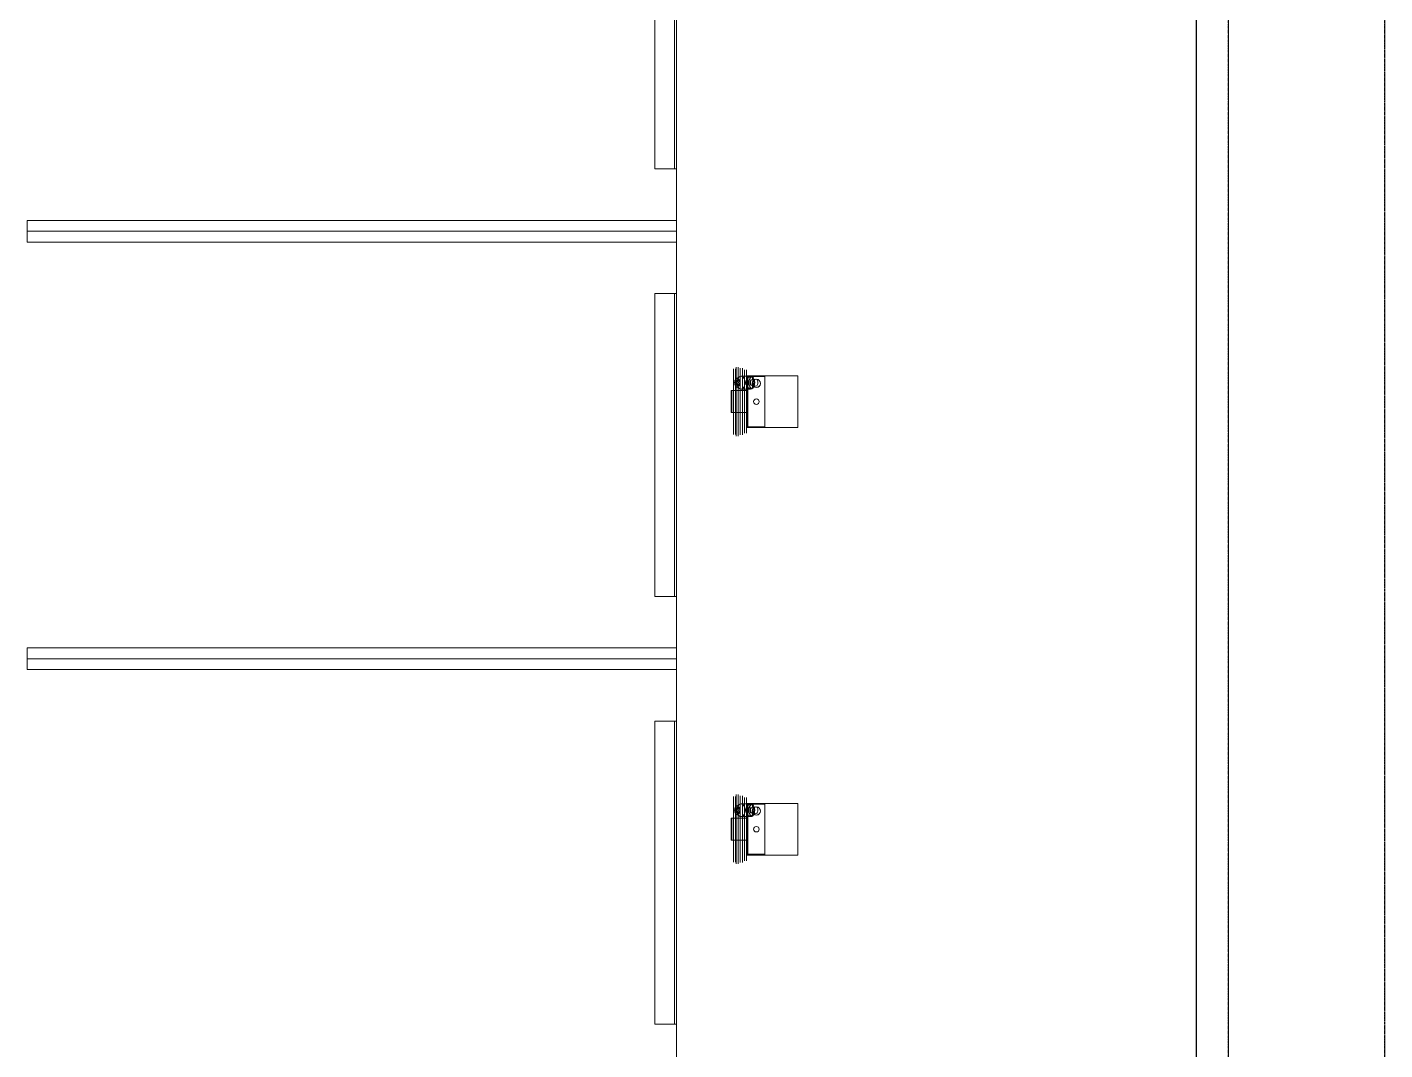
# Model space of a CAD drawing. Header units: millimetres. Extents: x -637480 to 299894, y -125373 to 39000.
# Drawn here: x 147720 to 153992, y 4169 to 8892 of the extents above; entities that cross this region are included whole.
import ezdxf

# ---------------------------------------------------------------- set-up
doc = ezdxf.new("R2010")
doc.units = ezdxf.units.MM
doc.linetypes.add('Xref building Toll$0$_SBA Dash - Loose', pattern=[5, 3, -2])
doc.linetypes.add('Xref building Toll$0$Grid Line', pattern=[22.225, 12.7, -3.175, 3.175, -3.175])
for name, color, linetype, lineweight in [('AM_BOR', 4, 'Continuous', 25), ('Xref building Toll$0$A-DETL', 90, 'Continuous', 9), ('Xref building Toll$0$A-FLOR', 192, 'Continuous', 25), ('Xref building Toll$0$A-WALL', 113, 'Continuous', 9), ('Xref building Toll$0$C-PRKG', 70, 'Continuous', 9), ('Xref building Toll$0$E-ELEC-EQPM', 71, 'Continuous', 9)]:
    doc.layers.add(name, color=color, linetype=linetype, lineweight=lineweight)
doc.layers.add('Xref building Toll$0$S-GRID', color=8, linetype='Continuous')

# ---------------------------------------------------------------- blocks, each defined once
blk = doc.blocks.new('Xref building Toll$0$Toll Grids')
at = {"layer": 'Xref building Toll$0$S-GRID', "linetype": 'Xref building Toll$0$Grid Line'}
for p, q in [((153992, -125373.3), (153992, 36031.5)), ((153270, -125373.3), (153270, 35080.8))]:
    blk.add_line(p, q, dxfattribs=at)
blk = doc.blocks.new('Xref building Toll$0$_SBAMHE2-3000X1975 Parking 90_1 - MHE2-1684293-MASTER GROUND FLOOR')
at = {"layer": 'Xref building Toll$0$C-PRKG'}
for p, q in [((5962.5, 3000), (5862.5, 3000)), ((5862.5, 3000), (5862.5, 0)), ((5862.5, 0), (5862.5, 3000)), ((5862.5, 3000), (5962.5, 3000)), ((5862.5, 3000), (5862.5, 3000)), ((5962.5, 3000), (5862.5, 3000)), ((5862.5, 3000), (5862.5, 0)), ((5862.5, 0), (5862.5, 3000)), ((5862.5, 3000), (5962.5, 3000)), ((5862.5, 3000), (5862.5, 3000)), ((5912.5, 0), (5912.5, 3000)), ((5912.5, 0), (5912.5, 3000)), ((5962.5, 0), (5962.5, 3000)), ((5962.5, 3000), (5962.5, 0)), ((5962.5, 3000), (5962.5, 3000)), ((5962.5, 0), (5962.5, 3000)), ((5962.5, 3000), (5962.5, 0)), ((5962.5, 3000), (5962.5, 3000)), ((7937.5, 3000), (7837.5, 3000)), ((7837.5, 3000), (7837.5, 0)), ((7837.5, 0), (7837.5, 3000)), ((7837.5, 3000), (7937.5, 3000)), ((7837.5, 3000), (7837.5, 3000)), ((7937.5, 3000), (7837.5, 3000)), ((7837.5, 3000), (7837.5, 0)), ((7837.5, 0), (7837.5, 3000)), ((7837.5, 3000), (7937.5, 3000)), ((7837.5, 3000), (7837.5, 3000)), ((7887.5, 0), (7887.5, 3000)), ((7887.5, 0), (7887.5, 3000)), ((7937.5, 0), (7937.5, 3000)), ((7937.5, 3000), (7937.5, 0)), ((7937.5, 3000), (7937.5, 3000)), ((7937.5, 0), (7937.5, 3000)), ((7937.5, 3000), (7937.5, 0)), ((7937.5, 3000), (7937.5, 3000)), ((5625, 100), (4225, 100)), ((4225, 100), (4225, 0)), ((4225, 100), (4225, 95)), ((4225, 100), (4225, 100)), ((5625, 100), (4225, 100)), ((4225, 17.5), (4225, 95)), ((5625, 100), (5625, 100)), ((5625, 95), (5625, 100)), ((5625, 0), (5625, 100)), ((5625, 95), (5625, 17.5)), ((7600, 100), (6200, 100)), ((6200, 100), (6200, 0)), ((6200, 100), (6200, 95)), ((6200, 100), (6200, 100)), ((7600, 100), (6200, 100)), ((6200, 17.5), (6200, 95)), ((7600, 100), (7600, 100)), ((7600, 95), (7600, 100)), ((7600, 0), (7600, 100)), ((7600, 95), (7600, 17.5)), ((9575, 100), (8175, 100)), ((8175, 100), (8175, 0)), ((8175, 100), (8175, 95)), ((8175, 100), (8175, 100)), ((9575, 100), (8175, 100)), ((8175, 17.5), (8175, 95)), ((3937.5, 0), (5912.5, 0)), ((4225, 9.5), (4225, 17.5)), ((4225, 9.5), (5625, 9.5)), ((5625, 9.5), (4225, 9.5)), ((4225, 4.5), (4225, 9.5)), ((4225, 9.5), (4225, 9.5)), ((4225, 0), (4225, 4.5)), ((4225, 0), (5625, 0)), ((4225, 0), (5625, 0)), ((5625, 17.5), (5625, 9.5)), ((5625, 9.5), (5625, 9.5)), ((5625, 9.5), (5625, 4.5)), ((5625, 4.5), (5625, 0)), ((5625, 0), (5625, 0)), ((5912.5, 0), (7887.5, 0)), ((6200, 9.5), (6200, 17.5)), ((6200, 9.5), (7600, 9.5)), ((7600, 9.5), (6200, 9.5)), ((6200, 4.5), (6200, 9.5)), ((6200, 9.5), (6200, 9.5)), ((6200, 0), (6200, 4.5)), ((6200, 0), (7600, 0)), ((6200, 0), (7600, 0)), ((7600, 17.5), (7600, 9.5)), ((7600, 9.5), (7600, 9.5)), ((7600, 9.5), (7600, 4.5)), ((7600, 4.5), (7600, 0)), ((7600, 0), (7600, 0)), ((8175, 9.5), (8175, 17.5)), ((8175, 9.5), (9575, 9.5)), ((9575, 9.5), (8175, 9.5)), ((8175, 4.5), (8175, 9.5)), ((8175, 9.5), (8175, 9.5)), ((8175, 0), (8175, 4.5)), ((8175, 0), (9575, 0)), ((8175, 0), (9575, 0)), ((4225, 0), (4225, 0)), ((5862.5, 0), (5962.5, 0)), ((5962.5, 0), (5862.5, 0)), ((5862.5, 0), (5862.5, 0)), ((5862.5, 0), (5962.5, 0)), ((5962.5, 0), (5862.5, 0)), ((5862.5, 0), (5862.5, 0)), ((5962.5, 0), (5962.5, 0)), ((5962.5, 0), (5962.5, 0)), ((6200, 0), (6200, 0)), ((7837.5, 0), (7937.5, 0)), ((7937.5, 0), (7837.5, 0)), ((7837.5, 0), (7837.5, 0)), ((7837.5, 0), (7937.5, 0)), ((7937.5, 0), (7837.5, 0)), ((7837.5, 0), (7837.5, 0)), ((7887.5, 0), (9862.5, 0)), ((7937.5, 0), (7937.5, 0)), ((7937.5, 0), (7937.5, 0)), ((8175, 0), (8175, 0))]:
    blk.add_line(p, q, dxfattribs=at)
blk = doc.blocks.new('Xref building Toll$0$CST_ Charging Station - Forklift - Standard-1609571-MASTER GROUND FLOOR')
at = {"layer": 'Xref building Toll$0$E-ELEC-EQPM'}
for p, q in [((-84, -45.5), (-84, -121.7)), ((-84, -48.6), (-84, -45.5)), ((-84, -45.5), (-84, -45.5)), ((-84, -45.5), (17.6, -45.5)), ((17.6, -45.5), (-84, -45.5)), ((-84, -121.7), (-84, -48.6)), ((-84, -48.6), (-84, -48.6)), ((17.6, -48.6), (-84, -48.6)), ((17.6, -48.6), (-84, -48.6)), ((17.6, -45.5), (17.6, -45.5)), ((17.6, -45.5), (17.6, -48.6)), ((17.6, -121.7), (17.6, -45.5)), ((17.6, -48.6), (17.6, -48.6)), ((17.6, -48.6), (17.6, -121.7)), ((-152.3, -118.5), (85.9, -118.5)), ((-152.3, -353.4), (-152.3, -118.5)), ((-152.3, -118.5), (85.9, -118.5)), ((85.9, -118.5), (-152.3, -118.5)), ((-152.3, -118.5), (-152.3, -118.5)), ((-152.3, -201), (-152.3, -118.5)), ((-152.3, -118.5), (-152.3, -201)), ((82.7, -121.7), (-149.1, -121.7)), ((-149.1, -121.7), (-149.1, -121.7)), ((-149.1, -121.7), (82.7, -121.7)), ((-149.1, -121.7), (-149.1, -201)), ((-149.1, -121.7), (-149.1, -201)), ((28.6, -120.1), (-92, -120.1)), ((-92, -120.1), (-92, -120.1)), ((-92, -120.1), (28.6, -120.1)), ((-92, -120.1), (-92, -121.7)), ((-92, -120.1), (-92, -121.7)), ((28.6, -121.7), (-92, -121.7)), ((-92, -121.7), (-92, -121.7)), ((-92, -121.7), (28.6, -121.7)), ((-84, -121.7), (-84, -121.7)), ((17.6, -121.7), (-84, -121.7)), ((17.6, -121.7), (-84, -121.7)), ((17.6, -121.7), (17.6, -121.7)), ((25.1, -90.4), (25.1, -134.9)), ((37.3, -68.1), (27.5, -83)), ((28.6, -120.1), (28.6, -120.1)), ((28.6, -121.7), (28.6, -120.1)), ((28.6, -120.1), (28.6, -121.7)), ((28.6, -121.7), (28.6, -121.7)), ((81.5, -83), (71.6, -68.1)), ((82.7, -121.7), (82.7, -121.7)), ((82.7, -201), (82.7, -121.7)), ((82.7, -121.7), (82.7, -201)), ((83.8, -134.9), (83.8, -90.4)), ((85.9, -118.5), (85.9, -353.4)), ((85.9, -118.5), (85.9, -118.5)), ((85.9, -118.5), (85.9, -201)), ((85.9, -118.5), (85.9, -201)), ((54.5, -132.4), (27.3, -130.6)), ((27.3, -130.6), (27.3, -143.3)), ((27.3, -143.3), (54.5, -145.1)), ((40, -142.4), (38.3, -156.9)), ((81.6, -130.6), (54.5, -132.4)), ((54.5, -145.1), (81.6, -143.3)), ((70.6, -156.9), (69, -142.4)), ((81.6, -143.3), (81.6, -130.6)), ((-152.3, -201), (-152.3, -201)), ((-152.3, -201), (85.9, -201)), ((85.9, -201), (-152.3, -201)), ((82.7, -201), (-149.1, -201)), ((-149.1, -201), (-149.1, -201)), ((-149.1, -201), (82.7, -201)), ((82.7, -201), (82.7, -201)), ((85.9, -201), (85.9, -201)), ((85.9, -353.4), (-152.3, -353.4))]:
    blk.add_line(p, q, dxfattribs=at)
at = {"layer": 'Xref building Toll$0$E-ELEC-EQPM', "flags": 128}
for points in [[(-185, -54.9), (-148.4, -54.9), (-56.4, -54.9), (-33.2, -54.9)], [(-33.2, -54.9), (-132, -54.9), (-183.2, -54.9), (-185, -54.9)], [(118.5, -54.9), (82, -54.9), (-10, -54.9), (-33.2, -54.9)], [(-33.2, -54.9), (65.6, -54.9), (116.8, -54.9), (118.5, -54.9)], [(-192.9, -67.6), (-156.3, -67.6), (-63.2, -67.6), (-33.2, -67.6)], [(-33.2, -67.6), (-134.9, -67.6), (-190, -67.6), (-192.9, -67.6)], [(-192.9, -77.9), (-156.3, -77.9), (-63.2, -77.9), (-33.2, -77.9)], [(-33.2, -77.9), (-134.9, -77.9), (-190, -77.9), (-192.9, -77.9)], [(-187.3, -86.7), (-150.8, -86.7), (-58.5, -86.7), (-33.2, -86.7)], [(-33.2, -86.7), (-132.9, -86.7), (-185.3, -86.7), (-187.3, -86.7)], [(-187.3, -96.9), (-150.8, -96.9), (-58.5, -96.9), (-33.2, -96.9)], [(-33.2, -96.9), (-132.9, -96.9), (-185.3, -96.9), (-187.3, -96.9)], [(-185, -65.2), (-148.4, -65.2), (-56.4, -65.2), (-33.2, -65.2)], [(-33.2, -65.2), (-132, -65.2), (-183.2, -65.2), (-185, -65.2)], [(-179.4, -105.7), (-142.9, -105.7), (-51.7, -105.7), (-33.2, -105.7)], [(-33.2, -105.7), (-129.8, -105.7), (-178.2, -105.7), (-179.4, -105.7)], [(-179.4, -116), (-142.9, -116), (-51.7, -116), (-33.2, -116)], [(-33.2, -116), (-129.8, -116), (-178.2, -116), (-179.4, -116)], [(118.5, -65.2), (82, -65.2), (-10, -65.2), (-33.2, -65.2)], [(-33.2, -65.2), (65.6, -65.2), (116.8, -65.2), (118.5, -65.2)], [(126.5, -67.6), (89.9, -67.6), (-3.2, -67.6), (-33.2, -67.6)], [(-33.2, -67.6), (68.5, -67.6), (123.6, -67.6), (126.5, -67.6)], [(126.5, -77.9), (89.9, -77.9), (-3.2, -77.9), (-33.2, -77.9)], [(-33.2, -77.9), (68.5, -77.9), (123.6, -77.9), (126.5, -77.9)], [(120.9, -86.7), (84.4, -86.7), (-8, -86.7), (-33.2, -86.7)], [(-33.2, -86.7), (66.5, -86.7), (118.8, -86.7), (120.9, -86.7)], [(120.9, -96.9), (84.4, -96.9), (-8, -96.9), (-33.2, -96.9)], [(-33.2, -96.9), (66.5, -96.9), (118.8, -96.9), (120.9, -96.9)], [(113, -105.7), (76.5, -105.7), (-14.7, -105.7), (-33.2, -105.7)], [(-33.2, -105.7), (63.4, -105.7), (111.8, -105.7), (113, -105.7)], [(113, -116), (76.5, -116), (-14.7, -116), (-33.2, -116)], [(-33.2, -116), (63.4, -116), (111.8, -116), (113, -116)]]:
    blk.add_lwpolyline(points, dxfattribs=at)
at = {"layer": 'Xref building Toll$0$E-ELEC-EQPM'}
for centre, radius, start, end in [((54.5, -72.8), 12, 90, 270), ((54.5, -72.8), 12, 90, 270), ((54.5, -72.8), 12, 270, 90), ((54.5, -72.8), 12, 270, 90), ((54.5, -72.8), 6.44, 90, 270), ((54.5, -72.8), 5.14, 90, 270), ((54.5, -72.8), 5.14, 90, 270), ((54.5, -72.8), 6.44, 270, 90), ((54.5, -72.8), 5.14, 270, 90), ((54.5, -72.8), 5.14, 270, 90), ((-33.2, -161.4), 12.7, 0, 180), ((-33.2, -161.4), 12.7, 0, 180), ((-33.2, -161.4), 12.7, 180, 360), ((-33.2, -161.4), 12.7, 180, 0), ((50.9, -161.4), 19.1, 0, 180), ((50.9, -161.4), 19, 0, 180), ((50.9, -161.4), 19.1, 180, 360), ((50.9, -161.4), 19, 180, 0)]:
    blk.add_arc(centre, radius, start, end, dxfattribs=at)
for centre, major_axis, start_param, end_param in [((54.5, -72.8), (-18.6, 0), 4.712389, 7.853982), ((54.5, -72.8), (-18.6, 0), 1.570796, 4.712389), ((54.5, -90.4), (-29.4, 0), 4.712389, 7.853982), ((54.5, -134.9), (-29.4, 0), 4.712389, 7.853982), ((54.5, -130.6), (-27.2, 0), 3.141593, 6.283185), ((54.5, -143.3), (-27.2, 0), 3.141593, 6.283185), ((54.5, -90.4), (-29.4, 0), 1.570796, 4.712389), ((54.5, -134.9), (-29.4, 0), 1.570796, 4.712389), ((54.5, -157.6), (-16.2, 0), 4.712389, 7.853982), ((54.5, -143.1), (-14.5, 0), 4.712389, 7.853982), ((54.5, -143.1), (-14.5, 0), 1.570796, 4.712389), ((54.5, -157.6), (-16.2, 0), 1.570796, 4.712389)]:
    blk.add_ellipse(centre, major_axis=major_axis, ratio=0.642788, start_param=start_param, end_param=end_param, dxfattribs=at)
blk = doc.blocks.new('Xref building Toll')
at = {"layer": 'Xref building Toll$0$A-DETL', "linetype": 'Xref building Toll$0$_SBA Dash - Loose'}
blk.add_line((153992, 20000), (153992, 0), dxfattribs=at)
at = {"layer": 'Xref building Toll$0$A-FLOR'}
blk.add_line((153120, 19850), (153120, 0), dxfattribs=at)
at = {"layer": 'Xref building Toll$0$A-WALL', "lineweight": 18}
blk.add_line((153270, 0), (153270, 20000), dxfattribs=at)
blk.add_blockref('Xref building Toll$0$Toll Grids', (0, 0))
at = {"layer": 'Xref building Toll$0$C-PRKG', "rotation": 90.0000000000001}
blk.add_blockref('Xref building Toll$0$_SBAMHE2-3000X1975 Parking 90_1 - MHE2-1684293-MASTER GROUND FLOOR', (150720, 62.5), dxfattribs=at)
at = {"layer": 'Xref building Toll$0$E-ELEC-EQPM', "rotation": 89.99999999999868}
for p in [(150927.4, 7196), (150927.4, 5221)]:
    blk.add_blockref('Xref building Toll$0$CST_ Charging Station - Forklift - Standard-1609571-MASTER GROUND FLOOR', p, dxfattribs=at)

msp = doc.modelspace()

# ---------------------------------------------------------------- block references
at = {"layer": 'AM_BOR'}
msp.add_blockref('Xref building Toll', (0, 0), dxfattribs=at)

doc.saveas('drawing.dxf')
